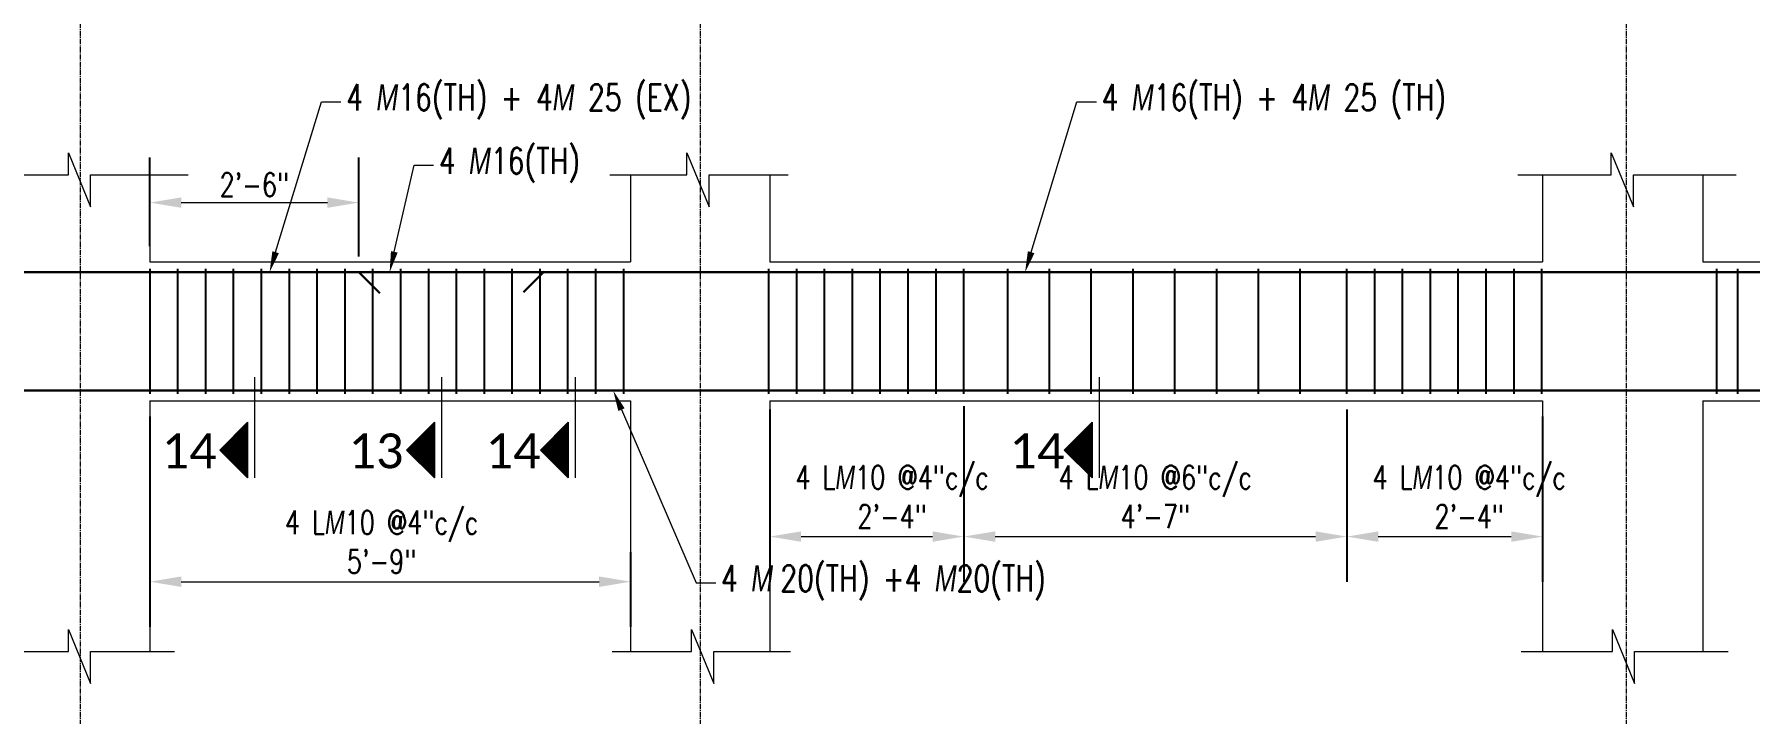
# Model space of a CAD drawing. Header units: inches. Extents: x 0 to 162649, y -36601 to -26324.
# Drawn here: x 155914.7 to 156161, y -35674.5 to -35576.8 of the extents above; entities that cross this region are included whole.
import ezdxf
from ezdxf import colors
from ezdxf.entities.mleader import LeaderData, LeaderLine
from ezdxf.math import Vec2, Vec3

# ---------------------------------------------------------------- set-up
doc = ezdxf.new("R2010")
doc.units = ezdxf.units.IN
doc.header["$MEASUREMENT"] = 0
doc.linetypes.add('CENTER2', pattern=[1.125, 0.75, -0.125, 0.125, -0.125])
for name, color, linetype, lineweight in [('Cen', 9, 'CENTER2', 5), ('Dim', 1, 'Continuous', 13), ('dimention', 1, 'Continuous', 13), ('hatch', 252, 'Continuous', 0), ('OL_AR_Text', 140, 'Continuous', 5), ('Rein', 3, 'Continuous', 30), ('Stirrups', 191, 'Continuous', 25), ('TEXT', 7, 'Continuous', 9)]:
    doc.layers.add(name, color=color, linetype=linetype, lineweight=lineweight)
doc.styles.add('1-8 Annotative Text', font='calibri.ttf', dxfattribs={"height": 0.125})
doc.styles.add('DIM', font='simplex.shx', dxfattribs={"width": 0.75})
doc.dimstyles.get("Standard").update_dxf_attribs({"dimscale": 36, "dimtxt": 0.09375, "dimasz": 0.125, "dimexe": 0.18, "dimexo": 0.0625, "dimgap": 0.015625, "dimtad": 1, "dimdec": 0, "dimzin": 0, "dimdsep": 46, "dimlunit": 4, "dimtxsty": 'DIM', "dimcen": 0.09, "dimadec": 0, "dimazin": 0, "dimtfac": 0.75, "dimtdec": 0, "dimtmove": 0, "dimatfit": 3, "dimfxl": 1, "dimtolj": 1, "dimtzin": 0, "dimlwd": 9, "dimarcsym": 0})

# ---------------------------------------------------------------- blocks, each defined once
blk = doc.blocks.new('*D154')
at = {"layer": 'Defpoints', "color": 0, "transparency": 16777216}
for p in [(155961.31, -35601), (155931.31, -35609.5), (155961.31, -35611)]:
    blk.add_point(p, dxfattribs=at)
at = {"layer": 'dimention', "color": 0, "lineweight": -2, "transparency": 16777216}
for p, q in [((155931.31, -35607.25), (155931.31, -35594.52)), ((155961.31, -35608.75), (155961.31, -35594.52))]:
    blk.add_line(p, q, dxfattribs=at)
at = {"layer": 'dimention', "color": 0, "lineweight": 9, "transparency": 16777216}
blk.add_line((155935.81, -35601), (155956.81, -35601), dxfattribs=at)
at = {"layer": 'dimention', "color": 0, "transparency": 16777216}
for points in [[(155935.81, -35600.25), (155935.81, -35601.75), (155931.31, -35601)], [(155956.81, -35600.25), (155956.81, -35601.75), (155961.31, -35601)]]:
    blk.add_solid(points, dxfattribs=at)
at = {"layer": 'dimention', "color": 0, "transparency": 16777216, "insert": (155946.31, -35598.43), "char_height": 3.375, "attachment_point": 5, "style": 'DIM'}
blk.add_mtext('\\A1;2\'-6"', dxfattribs=at)
blk = doc.blocks.new('*D353')
at = {"layer": 'Defpoints', "color": 0, "transparency": 16777216}
for p in [(156103.17, -35628.5), (156131.28, -35629.5), (156131.28, -35649)]:
    blk.add_point(p, dxfattribs=at)
at = {"layer": 'dimention', "color": 0, "lineweight": -2, "transparency": 16777216}
for p, q in [((156103.17, -35630.75), (156103.17, -35655.48)), ((156131.28, -35631.75), (156131.28, -35655.48))]:
    blk.add_line(p, q, dxfattribs=at)
at = {"layer": 'dimention', "color": 0, "lineweight": 9, "transparency": 16777216}
blk.add_line((156107.67, -35649), (156126.78, -35649), dxfattribs=at)
at = {"layer": 'dimention', "color": 0, "transparency": 16777216}
for points in [[(156107.67, -35648.25), (156107.67, -35649.75), (156103.17, -35649)], [(156126.78, -35648.25), (156126.78, -35649.75), (156131.28, -35649)]]:
    blk.add_solid(points, dxfattribs=at)
at = {"layer": 'dimention', "color": 0, "transparency": 16777216, "insert": (156120.74, -35643.29), "char_height": 3.375, "attachment_point": 5, "style": 'DIM'}
blk.add_mtext('\\A1;4 L{\\A0;\\Fgothici|c0;\\W0.75;M}10 @4"c/c\\P2\'-4"', dxfattribs=at)
blk = doc.blocks.new('*D354')
at = {"layer": 'Defpoints', "color": 0, "transparency": 16777216}
for p in [(156048.18, -35628), (156103.17, -35628.5), (156103.17, -35649)]:
    blk.add_point(p, dxfattribs=at)
at = {"layer": 'dimention', "color": 0, "lineweight": -2, "transparency": 16777216}
for p, q in [((156048.18, -35630.25), (156048.18, -35655.48)), ((156103.17, -35630.75), (156103.17, -35655.48))]:
    blk.add_line(p, q, dxfattribs=at)
at = {"layer": 'dimention', "color": 0, "lineweight": 9, "transparency": 16777216}
blk.add_line((156052.68, -35649), (156098.67, -35649), dxfattribs=at)
at = {"layer": 'dimention', "color": 0, "transparency": 16777216}
for points in [[(156052.68, -35648.25), (156052.68, -35649.75), (156048.18, -35649)], [(156098.67, -35648.25), (156098.67, -35649.75), (156103.17, -35649)]]:
    blk.add_solid(points, dxfattribs=at)
at = {"layer": 'dimention', "color": 0, "transparency": 16777216, "insert": (156075.67, -35643.29), "char_height": 3.375, "attachment_point": 5, "style": 'DIM'}
blk.add_mtext('\\A1;4 L{\\A0;\\Fgothici|c0;\\W0.75;M}10 @6"c/c\\P4\'-7"', dxfattribs=at)
blk = doc.blocks.new('*D352')
at = {"layer": 'Defpoints', "color": 0, "transparency": 16777216}
for p in [(156020.31, -35628.5), (156048.18, -35628.5), (156048.18, -35649)]:
    blk.add_point(p, dxfattribs=at)
at = {"layer": 'dimention', "color": 0, "lineweight": -2, "transparency": 16777216}
for p, q in [((156020.31, -35630.75), (156020.31, -35655.48)), ((156048.18, -35630.75), (156048.18, -35655.48))]:
    blk.add_line(p, q, dxfattribs=at)
at = {"layer": 'dimention', "color": 0, "lineweight": 9, "transparency": 16777216}
blk.add_line((156024.81, -35649), (156043.68, -35649), dxfattribs=at)
at = {"layer": 'dimention', "color": 0, "transparency": 16777216}
for points in [[(156024.81, -35648.25), (156024.81, -35649.75), (156020.31, -35649)], [(156043.68, -35648.25), (156043.68, -35649.75), (156048.18, -35649)]]:
    blk.add_solid(points, dxfattribs=at)
at = {"layer": 'dimention', "color": 0, "transparency": 16777216, "insert": (156037.88, -35643.29), "char_height": 3.375, "attachment_point": 5, "style": 'DIM'}
blk.add_mtext('\\A1;4 L{\\A0;\\Fgothici|c0;\\W0.75;M}10 @4"c/c\\P2\'-4"', dxfattribs=at)
blk = doc.blocks.new('*D368')
at = {"layer": 'Defpoints', "color": 0, "transparency": 16777216}
for p in [(155931.31, -35629.5), (156000.31, -35649), (156000.31, -35655.48)]:
    blk.add_point(p, dxfattribs=at)
at = {"layer": 'dimention', "color": 0, "lineweight": -2, "transparency": 16777216}
for p, q in [((155931.31, -35631.75), (155931.31, -35661.96)), ((156000.31, -35651.25), (156000.31, -35661.96))]:
    blk.add_line(p, q, dxfattribs=at)
at = {"layer": 'dimention', "color": 0, "lineweight": 9, "transparency": 16777216}
blk.add_line((155935.81, -35655.48), (155995.81, -35655.48), dxfattribs=at)
at = {"layer": 'dimention', "color": 0, "transparency": 16777216}
for points in [[(155935.81, -35654.73), (155935.81, -35656.23), (155931.31, -35655.48)], [(155995.81, -35654.73), (155995.81, -35656.23), (156000.31, -35655.48)]]:
    blk.add_solid(points, dxfattribs=at)
at = {"layer": 'dimention', "color": 0, "transparency": 16777216, "insert": (155964.59, -35649.77), "char_height": 3.375, "attachment_point": 5, "style": 'DIM'}
blk.add_mtext('\\A1;4 L{\\A0;\\Fgothici|c0;\\W0.75;M}10 @4"c/c\\P5\'-9"', dxfattribs=at)

msp = doc.modelspace()

# ---------------------------------------------------------------- hatches: boundary and pattern name
at = {"layer": 'Dim'}
h = msp.add_hatch(dxfattribs=at)
h.set_pattern_fill('ANSI31', color=256)
h.set_pattern_definition([(45, (-1014.3409, 266), (-0.08838834765, 0.08838834765), [])])
h.paths.add_polyline_path([(155945.35, -35636.57), (155945.35, -35632.57), (155941.35, -35636.57), (155945.35, -35640.57)])
h = msp.add_hatch(dxfattribs=at)
h.set_pattern_fill('ANSI31', color=256)
h.set_pattern_definition([(45, (-987.52156, 266), (-0.08838834765, 0.08838834765), [])])
h.paths.add_polyline_path([(155972.17, -35636.57), (155972.17, -35632.57), (155968.17, -35636.57), (155972.17, -35640.57)])
h = msp.add_hatch(dxfattribs=at)
h.set_pattern_fill('ANSI31', color=256)
h.set_pattern_definition([(45, (-968.31043, 266), (-0.08838834765, 0.08838834765), [])])
h.paths.add_polyline_path([(155991.38, -35636.57), (155991.38, -35632.57), (155987.38, -35636.57), (155991.38, -35640.57)])
h = msp.add_hatch(dxfattribs=at)
h.set_pattern_fill('ANSI31', color=256)
h.set_pattern_definition([(45, (-893.10547, 266), (-0.08838834765, 0.08838834765), [])])
h.paths.add_polyline_path([(156066.59, -35636.57), (156066.59, -35632.57), (156062.59, -35636.57), (156066.59, -35640.57)])

# ---------------------------------------------------------------- linework, layer by layer
at = {"layer": 'Cen'}
for p, q in [((155921.31, -35102.69), (155921.31, -35927.5)), ((156010.31, -35102.69), (156010.31, -35927.5)), ((156143.28, -35102.69), (156143.28, -35927.5))]:
    msp.add_line(p, q, dxfattribs=at)
at = {"layer": 'Dim'}
for p, q in [((155946.35, -35626.07), (155946.35, -35640.57)), ((155973.17, -35626.07), (155973.17, -35640.57)), ((155992.38, -35626.07), (155992.38, -35640.57)), ((156067.59, -35626.07), (156067.59, -35640.57)), ((155941.35, -35636.57), (155945.35, -35632.57)), ((155945.35, -35632.57), (155945.35, -35640.57)), ((155968.17, -35636.57), (155972.17, -35632.57)), ((155972.17, -35632.57), (155972.17, -35640.57)), ((155987.38, -35636.57), (155991.38, -35632.57)), ((155991.38, -35632.57), (155991.38, -35640.57)), ((156062.59, -35636.57), (156066.59, -35632.57)), ((156066.59, -35632.57), (156066.59, -35640.57)), ((155941.35, -35636.57), (155945.35, -35640.57)), ((155945.35, -35640.57), (155945.35, -35636.57)), ((155968.17, -35636.57), (155972.17, -35640.57)), ((155972.17, -35640.57), (155972.17, -35636.57)), ((155987.38, -35636.57), (155991.38, -35640.57)), ((155991.38, -35640.57), (155991.38, -35636.57)), ((156062.59, -35636.57), (156066.59, -35640.57)), ((156066.59, -35640.57), (156066.59, -35636.57))]:
    msp.add_line(p, q, dxfattribs=at)
at = {"layer": 'hatch'}
for p, q in [((155919.63, -35597), (155919.63, -35593.83)), ((155919.63, -35593.83), (155922.81, -35601.63)), ((156008.42, -35597), (156008.42, -35593.83)), ((156008.42, -35593.83), (156011.61, -35601.63)), ((156141.12, -35597), (156141.12, -35593.83)), ((156141.12, -35593.83), (156144.31, -35601.63)), ((155907.79, -35597), (155919.63, -35597)), ((155922.81, -35601.63), (155922.81, -35597)), ((155922.81, -35597), (155936.79, -35597)), ((155931.31, -35597), (155931.31, -35609.5)), ((155997.37, -35597), (156008.42, -35597)), ((156000.31, -35597), (156000.31, -35609.5)), ((156011.61, -35601.63), (156011.61, -35597)), ((156011.61, -35597), (156022.96, -35597)), ((156020.31, -35597), (156020.31, -35609.5)), ((156127.72, -35597), (156141.12, -35597)), ((156131.28, -35597), (156131.28, -35609.5)), ((156144.31, -35601.63), (156144.31, -35597)), ((156144.31, -35597), (156159.05, -35597)), ((156154.28, -35597), (156154.28, -35609.5)), ((155931.31, -35609.5), (156000.31, -35609.5)), ((156020.31, -35609.5), (156131.28, -35609.5)), ((156154.28, -35609.5), (156224.28, -35609.5)), ((155931.31, -35629.5), (155931.31, -35665.5)), ((155931.31, -35629.5), (156000.31, -35629.5)), ((156000.31, -35629.5), (156000.31, -35665.5)), ((156020.31, -35629.5), (156020.31, -35665.5)), ((156020.31, -35629.5), (156131.28, -35629.5)), ((156131.28, -35629.5), (156131.28, -35665.5)), ((156154.28, -35629.5), (156154.28, -35665.5)), ((156154.28, -35629.5), (156224.28, -35629.5)), ((155919.63, -35665.5), (155919.63, -35662.33)), ((155919.63, -35662.33), (155922.81, -35670.13)), ((156009.07, -35665.5), (156009.07, -35662.33)), ((156009.07, -35662.33), (156012.26, -35670.13)), ((156141.29, -35665.5), (156141.29, -35662.33)), ((156141.29, -35662.33), (156144.47, -35670.13)), ((155907.45, -35665.5), (155919.63, -35665.5)), ((155922.81, -35670.13), (155922.81, -35665.5)), ((155922.81, -35665.5), (155934.83, -35665.5)), ((155997.69, -35665.5), (156009.07, -35665.5)), ((156012.26, -35670.13), (156012.26, -35665.5)), ((156012.26, -35665.5), (156023.29, -35665.5)), ((156128.19, -35665.5), (156141.29, -35665.5)), ((156144.47, -35670.13), (156144.47, -35665.5)), ((156144.47, -35665.5), (156157.9, -35665.5))]:
    msp.add_line(p, q, dxfattribs=at)
at = {"layer": 'Rein'}
for p, q in [((155964.31, -35614), (155961.31, -35611)), ((155984.94, -35613.88), (155987.94, -35610.88))]:
    msp.add_line(p, q, dxfattribs=at)
for points in [[(156222.19, -35628), (156222.19, -35612, 0.414214), (156221.19, -35611), (155508.06, -35611, 0.414214), (155507.06, -35612), (155507.06, -35628.5)], [(155526.22, -35628), (156220.69, -35628, 0.414214), (156221.69, -35627), (156221.69, -35612.5)]]:
    msp.add_lwpolyline(points, format="xyb", dxfattribs=at)
at = {"layer": 'Stirrups'}
for p, q in [((155931.34, -35628.5), (155931.34, -35610.5)), ((155935.34, -35628.5), (155935.34, -35610.5)), ((155939.34, -35628.5), (155939.34, -35610.5)), ((155943.34, -35628.5), (155943.34, -35610.5)), ((155947.34, -35628.5), (155947.34, -35610.5)), ((155951.34, -35628.5), (155951.34, -35610.5)), ((155955.34, -35628.5), (155955.34, -35610.5)), ((155959.34, -35628.5), (155959.34, -35610.5)), ((155963.34, -35628.5), (155963.34, -35610.5)), ((155967.34, -35628.5), (155967.34, -35610.5)), ((155971.34, -35628.5), (155971.34, -35610.5)), ((155975.34, -35628.5), (155975.34, -35610.5)), ((155979.34, -35628.5), (155979.34, -35610.5)), ((155983.34, -35628.5), (155983.34, -35610.5)), ((155987.34, -35628.5), (155987.34, -35610.5)), ((155991.34, -35628.5), (155991.34, -35610.5)), ((155995.34, -35628.5), (155995.34, -35610.5)), ((155999.34, -35628.5), (155999.34, -35610.5)), ((156020.18, -35628.5), (156020.18, -35610.5)), ((156024.18, -35628.5), (156024.18, -35610.5)), ((156028.18, -35628.5), (156028.18, -35610.5)), ((156032.18, -35628.5), (156032.18, -35610.5)), ((156036.18, -35628.5), (156036.18, -35610.5)), ((156040.18, -35628.5), (156040.18, -35610.5)), ((156044.18, -35628.5), (156044.18, -35610.5)), ((156048.18, -35628.5), (156048.18, -35610.5)), ((156054.48, -35628.5), (156054.48, -35610.5)), ((156060.48, -35628.5), (156060.48, -35610.5)), ((156066.48, -35628.5), (156066.48, -35610.5)), ((156072.48, -35628.5), (156072.48, -35610.5)), ((156078.48, -35628.5), (156078.48, -35610.5)), ((156084.48, -35628.5), (156084.48, -35610.5)), ((156090.48, -35628.5), (156090.48, -35610.5)), ((156096.48, -35628.5), (156096.48, -35610.5)), ((156103.17, -35628.5), (156103.17, -35610.5)), ((156107.17, -35628.5), (156107.17, -35610.5)), ((156111.17, -35628.5), (156111.17, -35610.5)), ((156115.17, -35628.5), (156115.17, -35610.5)), ((156119.17, -35628.5), (156119.17, -35610.5)), ((156123.17, -35628.5), (156123.17, -35610.5)), ((156127.17, -35628.5), (156127.17, -35610.5)), ((156131.17, -35628.5), (156131.17, -35610.5)), ((156156.28, -35628.5), (156156.28, -35610.5)), ((156159.28, -35628.5), (156159.28, -35610.5))]:
    msp.add_line(p, q, dxfattribs=at)

# ---------------------------------------------------------------- texts
at = {"layer": 'OL_AR_Text', "char_height": 5, "width": 3.8192065e-317, "attachment_point": 1, "style": '1-8 Annotative Text'}
for s, insert in [('14', (155933.01, -35634.18)), ('13', (155959.83, -35634.18)), ('14', (155979.51, -35634.18)), ('14', (156054.72, -35634.18))]:
    msp.add_mtext(s, dxfattribs=dict(at, insert=insert))

# ---------------------------------------------------------------- dimensions: what is measured, and where the dimension line sits
at = {"layer": 'dimention'}
dim = msp.add_linear_dim(base=(155961.31, -35601), p1=(155931.31, -35609.5), p2=(155961.31, -35611), dimstyle='Standard', dxfattribs=at)
dim.commit()
dim.dimension.update_dxf_attribs({"geometry": '*D154', "text_midpoint": (155946.31, -35598.43)})
for base, p1, p2, picture, middle in [((156000.31, -35655.48), (155931.31, -35629.5), (156000.31, -35649), '*D368', (155964.59, -35655.48)), ((156048.18, -35649), (156020.31, -35628.5), (156048.18, -35628.5), '*D352', (156037.88, -35649)), ((156131.28, -35649), (156103.17, -35628.5), (156131.28, -35629.5), '*D353', (156120.74, -35649))]:
    dim = msp.add_linear_dim(base=base, p1=p1, p2=p2, text='4 L{\\A0;\\Fgothici|c0;\\W0.75;M}10 @4"c/c\\P<>', dimstyle='Standard', dxfattribs=at)
    dim.commit()
    dim.dimension.update_dxf_attribs({"geometry": picture, "text_midpoint": middle, "dimtype": 160})
dim = msp.add_linear_dim(base=(156103.17, -35649), p1=(156048.18, -35628), p2=(156103.17, -35628.5), text='4 L{\\A0;\\Fgothici|c0;\\W0.75;M}10 @6"c/c\\P<>', dimstyle='Standard', dxfattribs=at)
dim.commit()
dim.dimension.update_dxf_attribs({"geometry": '*D354', "text_midpoint": (156075.67, -35643.29)})

# ---------------------------------------------------------------- leaders
at = {"layer": 'TEXT'}
ml = msp.add_multileader_mtext('Standard', dxfattribs=at)
ml.set_content('4 {\\Fgothici|c0;M }20(TH) +4 {\\Fgothici|c0;M}20(TH)  ', color=256, style='DIM')
ml.set_leader_properties(color=1, linetype='ByLayer', lineweight=9)
ml.build(insert=Vec2(0, 0))
ml.multileader.update_dxf_attribs({"text_right_attachment_type": 2, "dogleg_length": 0.25, "arrow_head_size": 3, "scale": 32})
ctx = ml.context
ctx.base_point, ctx.scale, ctx.char_height, ctx.arrow_head_size, ctx.landing_gap_size, ctx.plane_origin = Vec3(156007.07, -35559.63), 32, 3.75, 3, 0.75, Vec3(156027.4, -35578.93)
ctx.right_attachment = 2
notes = []
notes.append((ctx, [(0, (1, 1, 0), (156004.27, -35559.63), (1, 0), 2.81, [(0, [(155992.33, -35532)], 0, [])])]))
ctx.mtext.insert, ctx.mtext.flow_direction = Vec3(156007.82, -35557.13), 5
ml = msp.add_multileader_mtext('Standard', dxfattribs=at)
ml.set_content('4 {\\Fgothici|c0;M}16(TH) + 4{\\Fgothici|c0;M} 25 (EX)', color=256, style='DIM')
ml.set_leader_properties(color=1, linetype='ByLayer', lineweight=9)
ml.build(insert=Vec2(0, 0))
ml.multileader.update_dxf_attribs({"text_right_attachment_type": 2, "dogleg_length": 0.25, "arrow_head_size": 3, "scale": 32})
ctx = ml.context
ctx.base_point, ctx.scale, ctx.char_height, ctx.arrow_head_size, ctx.landing_gap_size, ctx.plane_origin = Vec3(155958.75, -35586.5), 32, 3.75, 3, 0.75, Vec3(155979.07, -35605.8)
ctx.right_attachment = 2
notes.append((ctx, [(0, (1, 1, 0), (155955.94, -35586.5), (1, 0), 2.81, [(0, [(155948.5, -35611)], 0, [])])]))
ctx.mtext.insert, ctx.mtext.flow_direction = Vec3(155959.5, -35584), 5
ml = msp.add_multileader_mtext('Standard', dxfattribs=at)
ml.set_content('4 {\\Fgothici|c0;M}16(TH) + 4{\\Fgothici|c0;M} 25 (TH)', color=256, style='DIM')
ml.set_leader_properties(color=1, linetype='ByLayer', lineweight=9)
ml.build(insert=Vec2(0, 0))
ml.multileader.update_dxf_attribs({"text_right_attachment_type": 2, "dogleg_length": 0.25, "arrow_head_size": 3, "scale": 32})
ctx = ml.context
ctx.base_point, ctx.scale, ctx.char_height, ctx.arrow_head_size, ctx.landing_gap_size, ctx.plane_origin = Vec3(156067.22, -35586.5), 32, 3.75, 3, 0.75, Vec3(156087.54, -35605.8)
ctx.right_attachment = 2
notes.append((ctx, [(0, (1, 1, 0), (156064.41, -35586.5), (1, 0), 2.81, [(0, [(156056.97, -35611)], 0, [])])]))
ctx.mtext.insert, ctx.mtext.flow_direction = Vec3(156067.97, -35584), 5
ml = msp.add_multileader_mtext('Standard', dxfattribs=at)
ml.set_content('4 {\\Fgothici|c0;M}16(TH) ', color=256, style='DIM')
ml.set_leader_properties(color=1, linetype='ByLayer', lineweight=9)
ml.build(insert=Vec2(0, 0))
ml.multileader.update_dxf_attribs({"text_right_attachment_type": 2, "dogleg_length": 0.25, "arrow_head_size": 3, "scale": 32})
ctx = ml.context
ctx.base_point, ctx.scale, ctx.char_height, ctx.arrow_head_size, ctx.landing_gap_size, ctx.plane_origin = Vec3(155972.05, -35595.62), 32, 3.75, 3, 0.75, Vec3(155992.38, -35614.93)
ctx.right_attachment = 2
notes.append((ctx, [(0, (1, 1, 0), (155969.24, -35595.62), (1, 0), 2.81, [(0, [(155965.74, -35611)], 0, [])])]))
ctx.mtext.insert, ctx.mtext.flow_direction = Vec3(155972.8, -35593.12), 5
ml = msp.add_multileader_mtext('Standard', dxfattribs=at)
ml.set_content('4 {\\Fgothici|c0;M }20(TH) +4 {\\Fgothici|c0;M}20(TH)  ', color=256, style='DIM')
ml.set_leader_properties(color=1, linetype='ByLayer', lineweight=9)
ml.build(insert=Vec2(0, 0))
ml.multileader.update_dxf_attribs({"text_right_attachment_type": 2, "dogleg_length": 0.25, "arrow_head_size": 3, "scale": 32})
ctx = ml.context
ctx.base_point, ctx.scale, ctx.char_height, ctx.arrow_head_size, ctx.landing_gap_size, ctx.plane_origin = Vec3(156012.57, -35655.63), 32, 3.75, 3, 0.75, Vec3(156032.9, -35674.93)
ctx.right_attachment = 2
notes.append((ctx, [(0, (1, 1, 0), (156009.76, -35655.63), (1, 0), 2.81, [(0, [(155997.83, -35628)], 0, [])])]))
ctx.mtext.insert, ctx.mtext.flow_direction = Vec3(156013.32, -35653.13), 5
for ctx, leaders in notes:
    for number, flags, end, landing, length, lines in leaders:
        leader = LeaderData()
        leader.index, (leader.has_last_leader_line, leader.has_dogleg_vector, leader.attachment_direction) = number, flags
        leader.last_leader_point, leader.dogleg_vector, leader.dogleg_length = Vec3(end), Vec3(landing), length
        for number, points, colour, breaks in lines:
            line = LeaderLine()
            line.index, line.vertices, line.color, line.breaks = number, Vec3.list(points), colors.encode_raw_color(colour), breaks
            leader.lines.append(line)
        ctx.leaders.append(leader)

doc.saveas('drawing.dxf')
